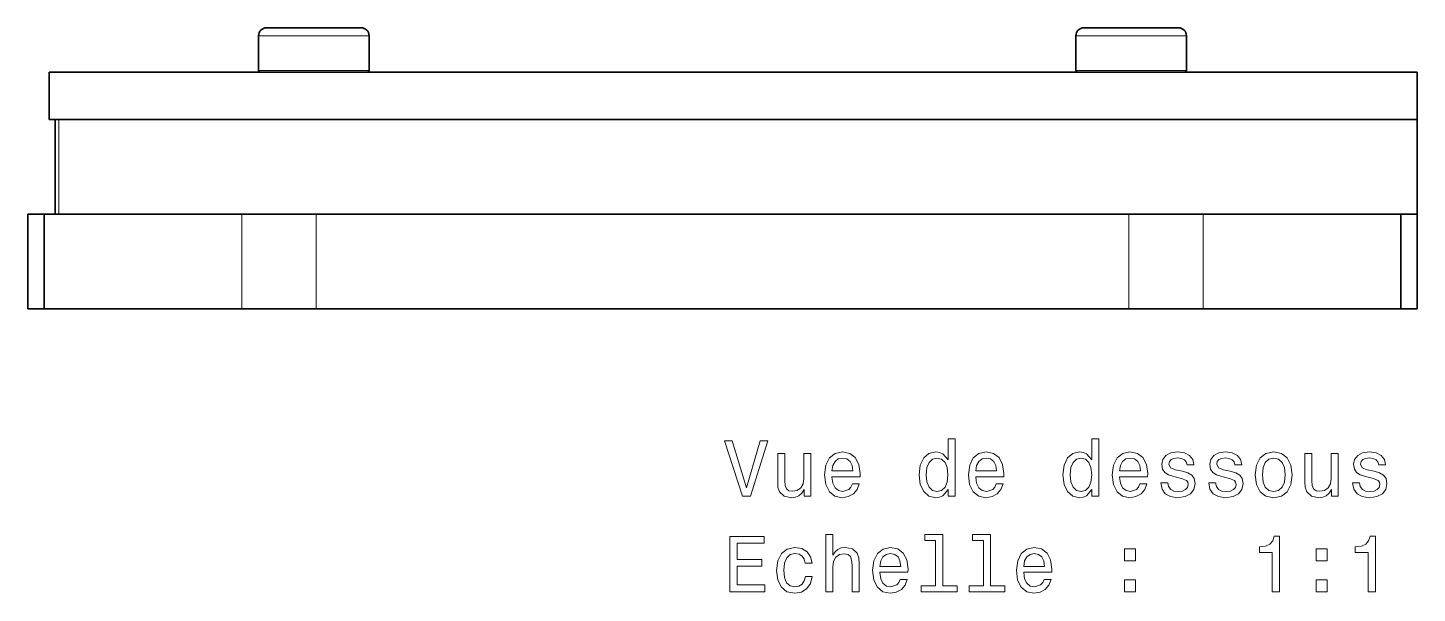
# Model space of a CAD drawing. Extents: x 434 to 934, y 260 to 624.
# Drawn here: x 554 to 642, y 509.4 to 545.2 of the extents above; entities that cross this region are included whole.
import ezdxf

# ---------------------------------------------------------------- set-up
doc = ezdxf.new("R2010")
doc.units = 0

msp = doc.modelspace()

# ---------------------------------------------------------------- linework, layer by layer
at = {"color": 7, "lineweight": 35, "ltscale": 0.110956}
msp.add_line((573.55, 545.159), (569.112, 545.159), dxfattribs=at)
at = {"color": 7, "lineweight": 35, "ltscale": 0.039044}
msp.add_line((575.112, 545.159), (573.55, 545.159), dxfattribs=at)
at = {"color": 7, "lineweight": 35, "ltscale": 0.110957}
msp.add_line((625.319, 545.159), (620.881, 545.159), dxfattribs=at)
at = {"color": 7, "lineweight": 35, "ltscale": 0.039043}
msp.add_line((626.881, 545.159), (625.319, 545.159), dxfattribs=at)
at = {"color": 7, "lineweight": 13, "ltscale": 0.129449}
for p, q in [((573.79, 544.659), (568.612, 544.659)), ((625.559, 544.659), (620.381, 544.659)), ((573.79, 542.459), (568.612, 542.459)), ((625.559, 542.459), (620.381, 542.459))]:
    msp.add_line(p, q, dxfattribs=at)
at = {"color": 7, "lineweight": 35, "ltscale": 0.055}
for p, q in [((568.612, 542.459), (568.612, 544.659)), ((575.612, 542.459), (575.612, 544.659)), ((620.381, 542.459), (620.381, 544.659)), ((627.381, 542.459), (627.381, 544.659))]:
    msp.add_line(p, q, dxfattribs=at)
at = {"color": 7, "lineweight": 13, "ltscale": 0.045551}
for p, q in [((575.612, 544.659), (573.79, 544.659)), ((627.381, 544.659), (625.559, 544.659)), ((575.612, 542.459), (573.79, 542.459)), ((627.381, 542.459), (625.559, 542.459))]:
    msp.add_line(p, q, dxfattribs=at)
at = {"color": 7, "lineweight": 35, "ltscale": 0.000389099}
for p, q in [((555.365, 542.359), (555.35, 542.359)), ((555.365, 539.359), (555.35, 539.359))]:
    msp.add_line(p, q, dxfattribs=at)
at = {"color": 7, "lineweight": 35, "ltscale": 0.075}
for p, q in [((555.35, 542.359), (555.35, 539.359)), ((641.996, 539.359), (641.996, 542.359))]:
    msp.add_line(p, q, dxfattribs=at)
at = {"color": 7, "lineweight": 13, "ltscale": 0.075}
msp.add_line((555.365, 542.359), (555.365, 539.359), dxfattribs=at)
at = {"color": 7, "lineweight": 35}
for p, q in [((641.996, 542.359), (555.365, 542.359)), ((641.996, 539.359), (555.365, 539.359)), ((641.996, 539.359), (555.953, 539.359)), ((623.727, 533.359), (572.265, 533.359)), ((623.727, 533.359), (572.265, 533.359)), ((623.727, 527.359), (572.265, 527.359))]:
    msp.add_line(p, q, dxfattribs=at)
at = {"color": 7, "lineweight": 35, "ltscale": 0.125751}
msp.add_line((573.742, 542.359), (568.712, 542.359), dxfattribs=at)
at = {"color": 7, "lineweight": 35, "ltscale": 0.044249}
msp.add_line((575.512, 542.359), (573.742, 542.359), dxfattribs=at)
at = {"color": 7, "lineweight": 35, "ltscale": 0.070697}
msp.add_line((595.724, 542.359), (592.896, 542.359), dxfattribs=at)
at = {"color": 7, "lineweight": 35, "ltscale": 0.002773}
msp.add_line((595.835, 542.359), (595.724, 542.359), dxfattribs=at)
at = {"color": 7, "lineweight": 35, "ltscale": 0.002893}
msp.add_line((615.805, 542.359), (615.689, 542.359), dxfattribs=at)
at = {"color": 7, "lineweight": 35, "ltscale": 0.094115}
msp.add_line((619.57, 542.359), (615.805, 542.359), dxfattribs=at)
at = {"color": 7, "lineweight": 35, "ltscale": 0.014232}
msp.add_line((620.139, 542.359), (619.57, 542.359), dxfattribs=at)
at = {"color": 7, "lineweight": 35, "ltscale": 0.15}
for p, q in [((555.73, 533.359), (555.73, 539.359)), ((641.996, 533.359), (641.996, 539.359)), ((553.996, 527.359), (553.996, 533.359)), ((555.025, 533.359), (555.025, 527.359)), ((640.967, 533.359), (640.967, 527.359)), ((641.996, 527.359), (641.996, 533.359))]:
    msp.add_line(p, q, dxfattribs=at)
at = {"color": 7, "lineweight": 13, "ltscale": 0.15}
for p, q in [((555.953, 533.359), (555.953, 539.359)), ((567.548, 527.359), (567.548, 533.359)), ((572.265, 527.359), (572.265, 533.359)), ((623.727, 533.359), (623.727, 527.359)), ((628.445, 533.359), (628.445, 527.359))]:
    msp.add_line(p, q, dxfattribs=at)
at = {"color": 7, "lineweight": 35, "ltscale": 0.025726}
msp.add_line((555.025, 533.359), (553.996, 533.359), dxfattribs=at)
at = {"color": 7, "lineweight": 35, "ltscale": 0.313062}
for p, q in [((567.548, 533.359), (555.025, 533.359)), ((640.967, 533.359), (628.445, 533.359)), ((555.025, 527.359), (567.548, 527.359)), ((628.445, 527.359), (640.967, 527.359))]:
    msp.add_line(p, q, dxfattribs=at)
at = {"color": 7, "lineweight": 35, "ltscale": 0.117937}
for p, q in [((572.265, 533.359), (567.548, 533.359)), ((628.445, 533.359), (623.727, 533.359)), ((572.265, 527.359), (567.548, 527.359)), ((628.445, 527.359), (623.727, 527.359))]:
    msp.add_line(p, q, dxfattribs=at)
at = {"color": 7, "lineweight": 35, "ltscale": 0.025702}
for p, q in [((641.996, 533.359), (640.968, 533.359)), ((641.996, 533.359), (640.968, 533.359)), ((641.996, 527.359), (640.968, 527.359))]:
    msp.add_line(p, q, dxfattribs=at)
at = {"color": 7, "lineweight": 35, "ltscale": 0.030038}
msp.add_line((555.198, 527.359), (553.996, 527.359), dxfattribs=at)
at = {"color": 7, "lineweight": 13}
for points in [[(600.392, 519.007), (599.514, 516.027), (598.612, 519.007), (598.132, 519.007), (599.262, 515.502), (599.766, 515.502), (600.871, 519.007)], [(612.279, 515.921), (612.279, 515.502), (612.722, 515.502), (612.722, 519.123), (612.284, 519.123), (612.284, 517.797), (611.946, 518.18), (611.739, 518.271), (611.502, 518.306), (611.073, 518.205), (610.74, 517.923), (610.524, 517.469), (610.448, 516.859), (610.524, 516.248), (610.74, 515.79), (611.073, 515.502), (611.502, 515.406), (611.739, 515.442), (611.951, 515.532)], [(621.387, 515.921), (621.387, 515.502), (621.831, 515.502), (621.831, 519.123), (621.392, 519.123), (621.392, 517.797), (621.054, 518.18), (620.847, 518.271), (620.61, 518.306), (620.181, 518.205), (619.849, 517.923), (619.632, 517.469), (619.556, 516.859), (619.632, 516.248), (619.849, 515.79), (620.181, 515.502), (620.61, 515.406), (620.847, 515.442), (621.059, 515.532)], [(603.594, 518.21), (603.15, 518.21), (603.15, 516.647), (603.1, 516.284), (602.954, 516.022), (602.727, 515.86), (602.429, 515.81), (602.192, 515.85), (602.041, 515.971), (601.955, 516.178), (601.935, 516.47), (601.935, 518.21), (601.491, 518.21), (601.491, 516.43), (601.506, 516.072), (601.602, 515.774), (601.895, 515.502), (602.364, 515.406), (602.616, 515.442), (602.833, 515.532), (603.019, 515.689), (603.171, 515.916), (603.171, 515.502), (603.594, 515.502)], [(604.931, 516.728), (606.706, 516.728), (606.711, 516.934), (606.63, 517.514), (606.408, 517.948), (606.055, 518.21), (605.586, 518.306), (605.127, 518.205), (604.774, 517.923), (604.547, 517.464), (604.467, 516.859), (604.542, 516.238), (604.769, 515.784), (605.117, 515.502), (605.571, 515.406), (605.965, 515.472), (606.287, 515.643), (606.524, 515.916), (606.66, 516.279), (606.222, 516.279), (606.131, 516.077), (606, 515.926), (605.627, 515.805), (605.339, 515.86), (605.122, 516.037), (604.981, 516.324), (604.931, 516.712)], [(604.931, 517.101), (604.986, 517.449), (605.122, 517.706), (605.329, 517.862), (605.601, 517.918), (605.869, 517.862), (606.075, 517.706), (606.202, 517.449), (606.247, 517.101)], [(611.578, 517.908), (611.87, 517.837), (612.092, 517.64), (612.223, 517.313), (612.274, 516.859), (612.223, 516.4), (612.092, 516.072), (611.87, 515.87), (611.578, 515.805), (611.3, 515.87), (611.088, 516.072), (610.947, 516.405), (610.902, 516.859), (610.947, 517.308), (611.088, 517.635), (611.3, 517.837)], [(614.039, 516.728), (615.814, 516.728), (615.819, 516.934), (615.738, 517.514), (615.516, 517.948), (615.163, 518.21), (614.694, 518.306), (614.235, 518.205), (613.882, 517.923), (613.655, 517.464), (613.575, 516.859), (613.65, 516.238), (613.877, 515.784), (614.225, 515.502), (614.679, 515.406), (615.073, 515.472), (615.395, 515.643), (615.632, 515.916), (615.769, 516.279), (615.33, 516.279), (615.239, 516.077), (615.108, 515.926), (614.735, 515.805), (614.447, 515.86), (614.23, 516.037), (614.089, 516.324), (614.039, 516.712)], [(614.039, 517.101), (614.094, 517.449), (614.23, 517.706), (614.437, 517.862), (614.709, 517.918), (614.977, 517.862), (615.184, 517.706), (615.31, 517.449), (615.355, 517.101)], [(620.686, 517.908), (620.978, 517.837), (621.2, 517.64), (621.331, 517.313), (621.382, 516.859), (621.331, 516.4), (621.2, 516.072), (620.978, 515.87), (620.686, 515.805), (620.408, 515.87), (620.197, 516.072), (620.055, 516.405), (620.01, 516.859), (620.055, 517.308), (620.197, 517.635), (620.408, 517.837)], [(623.147, 516.728), (624.922, 516.728), (624.927, 516.934), (624.846, 517.514), (624.624, 517.948), (624.271, 518.21), (623.802, 518.306), (623.344, 518.205), (622.99, 517.923), (622.763, 517.464), (622.683, 516.859), (622.758, 516.238), (622.985, 515.784), (623.333, 515.502), (623.787, 515.406), (624.181, 515.472), (624.503, 515.643), (624.74, 515.916), (624.877, 516.279), (624.438, 516.279), (624.347, 516.077), (624.216, 515.926), (623.843, 515.805), (623.555, 515.86), (623.338, 516.037), (623.197, 516.324), (623.147, 516.712)], [(623.147, 517.101), (623.202, 517.449), (623.338, 517.706), (623.545, 517.862), (623.818, 517.918), (624.085, 517.862), (624.292, 517.706), (624.418, 517.449), (624.463, 517.101)], [(627.121, 517.081), (626.692, 517.181), (626.374, 517.297), (626.269, 517.534), (626.299, 517.701), (626.405, 517.822), (626.576, 517.898), (626.823, 517.928), (627.06, 517.898), (627.247, 517.807), (627.368, 517.671), (627.418, 517.489), (627.852, 517.489), (627.852, 517.499), (627.776, 517.827), (627.57, 518.084), (627.247, 518.246), (626.823, 518.306), (626.395, 518.246), (626.082, 518.079), (625.885, 517.832), (625.825, 517.519), (625.87, 517.217), (626.011, 517.005), (626.243, 516.854), (626.581, 516.748), (627.075, 516.627), (627.378, 516.501), (627.459, 516.4), (627.489, 516.248), (627.444, 516.062), (627.323, 515.921), (627.126, 515.83), (626.864, 515.8), (626.586, 515.83), (626.385, 515.936), (626.248, 516.107), (626.193, 516.344), (625.764, 516.344), (625.835, 515.941), (626.042, 515.648), (626.369, 515.472), (626.823, 515.406), (627.297, 515.472), (627.645, 515.648), (627.857, 515.931), (627.933, 516.299), (627.877, 516.617), (627.721, 516.833), (627.464, 516.975)], [(630.157, 517.081), (629.728, 517.181), (629.41, 517.297), (629.305, 517.534), (629.335, 517.701), (629.441, 517.822), (629.612, 517.898), (629.859, 517.928), (630.096, 517.898), (630.283, 517.807), (630.404, 517.671), (630.454, 517.489), (630.888, 517.489), (630.888, 517.499), (630.812, 517.827), (630.606, 518.084), (630.283, 518.246), (629.859, 518.306), (629.431, 518.246), (629.118, 518.079), (628.921, 517.832), (628.861, 517.519), (628.906, 517.217), (629.047, 517.005), (629.279, 516.854), (629.617, 516.748), (630.112, 516.627), (630.414, 516.501), (630.495, 516.4), (630.525, 516.248), (630.48, 516.062), (630.359, 515.921), (630.162, 515.83), (629.9, 515.8), (629.622, 515.83), (629.421, 515.936), (629.284, 516.107), (629.229, 516.344), (628.8, 516.344), (628.871, 515.941), (629.078, 515.648), (629.405, 515.472), (629.859, 515.406), (630.333, 515.472), (630.681, 515.648), (630.893, 515.931), (630.969, 516.299), (630.913, 516.617), (630.757, 516.833), (630.5, 516.975)], [(631.735, 516.854), (631.816, 516.238), (632.048, 515.784), (632.416, 515.502), (632.91, 515.406), (633.4, 515.502), (633.768, 515.779), (634, 516.233), (634.086, 516.854), (634, 517.469), (633.768, 517.928), (633.4, 518.205), (632.91, 518.306), (632.416, 518.205), (632.048, 517.923), (631.816, 517.469)], [(632.189, 516.859), (632.235, 517.313), (632.376, 517.64), (632.603, 517.842), (632.91, 517.913), (633.213, 517.842), (633.44, 517.645), (633.581, 517.313), (633.632, 516.859), (633.581, 516.4), (633.44, 516.067), (633.213, 515.865), (632.91, 515.8), (632.603, 515.865), (632.376, 516.067), (632.235, 516.4)], [(636.99, 518.21), (636.547, 518.21), (636.547, 516.647), (636.496, 516.284), (636.35, 516.022), (636.123, 515.86), (635.825, 515.81), (635.588, 515.85), (635.437, 515.971), (635.351, 516.178), (635.331, 516.47), (635.331, 518.21), (634.887, 518.21), (634.887, 516.43), (634.903, 516.072), (634.998, 515.774), (635.291, 515.502), (635.76, 515.406), (636.012, 515.442), (636.229, 515.532), (636.416, 515.689), (636.567, 515.916), (636.567, 515.502), (636.99, 515.502)], [(639.265, 517.081), (638.836, 517.181), (638.519, 517.297), (638.413, 517.534), (638.443, 517.701), (638.549, 517.822), (638.72, 517.898), (638.967, 517.928), (639.204, 517.898), (639.391, 517.807), (639.512, 517.671), (639.562, 517.489), (639.996, 517.489), (639.996, 517.499), (639.921, 517.827), (639.714, 518.084), (639.391, 518.246), (638.967, 518.306), (638.539, 518.246), (638.226, 518.079), (638.029, 517.832), (637.969, 517.519), (638.014, 517.217), (638.155, 517.005), (638.387, 516.854), (638.725, 516.748), (639.22, 516.627), (639.522, 516.501), (639.603, 516.4), (639.633, 516.248), (639.588, 516.062), (639.467, 515.921), (639.27, 515.83), (639.008, 515.8), (638.73, 515.83), (638.529, 515.936), (638.392, 516.107), (638.337, 516.344), (637.908, 516.344), (637.979, 515.941), (638.186, 515.648), (638.513, 515.472), (638.967, 515.406), (639.441, 515.472), (639.789, 515.648), (640.001, 515.931), (640.077, 516.299), (640.021, 516.617), (639.865, 516.833), (639.608, 516.975)], [(604.542, 509.455), (604.986, 509.455), (604.986, 511.019), (605.031, 511.377), (605.178, 511.639), (605.405, 511.8), (605.707, 511.861), (605.949, 511.81), (606.101, 511.674), (606.176, 511.447), (606.202, 511.145), (606.202, 509.455), (606.645, 509.455), (606.645, 511.236), (606.625, 511.594), (606.534, 511.891), (606.237, 512.163), (605.773, 512.259), (605.521, 512.224), (605.304, 512.128), (605.122, 511.977), (604.986, 511.77), (604.986, 513.076), (604.542, 513.076)], [(611.497, 512.703), (611.497, 509.828), (610.584, 509.828), (610.584, 509.455), (612.849, 509.455), (612.849, 509.828), (611.941, 509.828), (611.941, 513.076), (610.801, 513.076), (610.801, 512.703)], [(614.533, 512.703), (614.533, 509.828), (613.62, 509.828), (613.62, 509.455), (615.885, 509.455), (615.885, 509.828), (614.977, 509.828), (614.977, 513.076), (613.837, 513.076), (613.837, 512.703)], [(598.455, 509.455), (600.674, 509.455), (600.674, 509.879), (598.919, 509.879), (598.919, 511.064), (600.483, 511.064), (600.483, 511.483), (598.919, 511.483), (598.919, 512.532), (600.634, 512.532), (600.634, 512.955), (598.455, 512.955)], [(603.231, 511.266), (603.67, 511.266), (603.579, 511.669), (603.362, 511.987), (603.024, 512.184), (602.586, 512.259), (602.101, 512.158), (601.733, 511.876), (601.501, 511.417), (601.421, 510.802), (601.496, 510.192), (601.723, 509.738), (602.081, 509.455), (602.57, 509.359), (603.004, 509.435), (603.342, 509.647), (603.574, 509.98), (603.675, 510.424), (603.251, 510.424), (603.176, 510.141), (603.034, 509.929), (602.833, 509.798), (602.586, 509.758), (602.278, 509.823), (602.056, 510.025), (601.92, 510.353), (601.874, 510.817), (601.92, 511.271), (602.061, 511.599), (602.288, 511.8), (602.586, 511.871), (602.848, 511.826), (603.044, 511.71), (603.176, 511.518)], [(607.967, 510.681), (609.742, 510.681), (609.747, 510.888), (609.666, 511.467), (609.444, 511.901), (609.091, 512.163), (608.622, 512.259), (608.163, 512.158), (607.81, 511.876), (607.583, 511.417), (607.503, 510.812), (607.578, 510.192), (607.805, 509.738), (608.153, 509.455), (608.607, 509.359), (609.001, 509.425), (609.323, 509.596), (609.56, 509.869), (609.697, 510.232), (609.258, 510.232), (609.167, 510.03), (609.036, 509.879), (608.663, 509.758), (608.375, 509.813), (608.158, 509.99), (608.017, 510.277), (607.967, 510.666)], [(617.075, 510.681), (618.85, 510.681), (618.855, 510.888), (618.774, 511.467), (618.552, 511.901), (618.199, 512.163), (617.73, 512.259), (617.271, 512.158), (616.918, 511.876), (616.691, 511.417), (616.611, 510.812), (616.686, 510.192), (616.913, 509.738), (617.261, 509.455), (617.715, 509.359), (618.109, 509.425), (618.431, 509.596), (618.668, 509.869), (618.805, 510.232), (618.366, 510.232), (618.275, 510.03), (618.144, 509.879), (617.771, 509.758), (617.483, 509.813), (617.266, 509.99), (617.125, 510.277), (617.075, 510.666)], [(623.454, 511.412), (624.15, 511.412), (624.15, 512.163), (623.454, 512.163)], [(632.82, 509.455), (633.279, 509.455), (633.279, 512.98), (632.936, 512.98), (632.845, 512.673), (632.663, 512.466), (632.386, 512.345), (632.003, 512.305), (632.003, 511.947), (632.82, 511.947)], [(635.599, 511.412), (636.294, 511.412), (636.294, 512.163), (635.599, 512.163)], [(638.892, 509.455), (639.351, 509.455), (639.351, 512.98), (639.008, 512.98), (638.917, 512.673), (638.735, 512.466), (638.458, 512.345), (638.075, 512.305), (638.075, 511.947), (638.892, 511.947)], [(607.967, 511.054), (608.022, 511.402), (608.158, 511.659), (608.365, 511.815), (608.637, 511.871), (608.905, 511.815), (609.112, 511.659), (609.238, 511.402), (609.283, 511.054)], [(617.075, 511.054), (617.13, 511.402), (617.266, 511.659), (617.473, 511.815), (617.745, 511.871), (618.013, 511.815), (618.22, 511.659), (618.346, 511.402), (618.391, 511.054)], [(623.454, 509.455), (624.15, 509.455), (624.15, 510.207), (623.454, 510.207)], [(635.599, 509.455), (636.294, 509.455), (636.294, 510.207), (635.599, 510.207)]]:
    msp.add_lwpolyline(points, close=True, dxfattribs=at)
at = {"color": 7, "lineweight": 35}
for centre, radius, start, end in [((569.112, 544.659), 0.5, 90, 180.00001), ((575.112, 544.659), 0.5, 0, 90), ((620.881, 544.659), 0.5, 90, 180.00001), ((626.881, 544.659), 0.5, 0, 90), ((568.712, 542.459), 0.1, 180.03363, 269.96637), ((575.511, 542.459), 0.1, 270.03363, 359.96637), ((620.481, 542.459), 0.1, 180.03363, 269.96637), ((627.281, 542.459), 0.1, 270.03363, 359.96637)]:
    msp.add_arc(centre, radius, start, end, dxfattribs=at)

doc.saveas('drawing.dxf')
